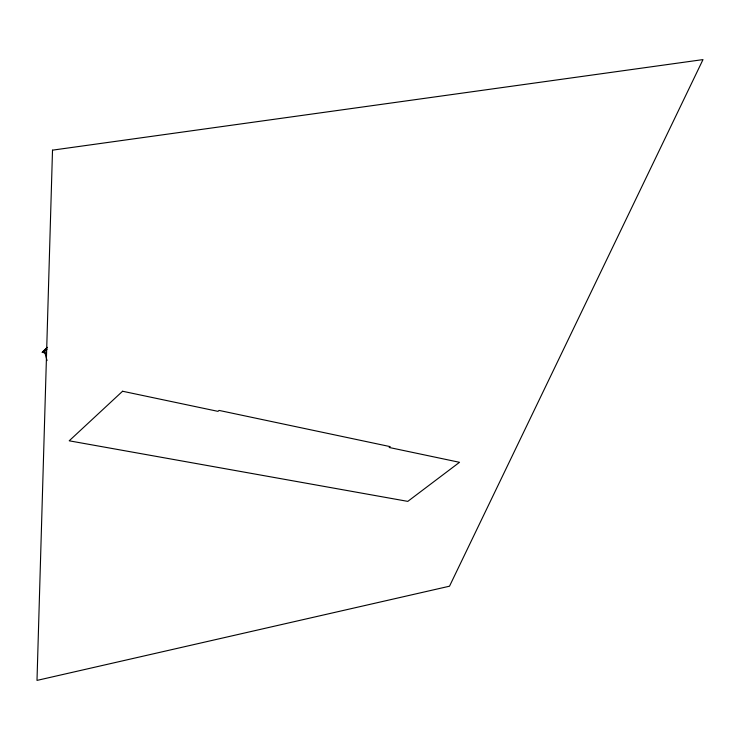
<?xml version="1.0" encoding="UTF-8"?>
<svg xmlns="http://www.w3.org/2000/svg" width="740" height="740" viewBox="0 0 740 740"><rect width="100%" height="100%" fill="white"/><g stroke="black" fill="none" stroke-linecap="round" stroke-linejoin="round"><path stroke-width="1.11" d="M45.612 353.072L42.226 352.323L47.305 347.282M43.198 351.352L44.585 351.657L47.046 349.225M42.226 352.323L47.073 347.532M44.585 351.657L47.046 360.574M52.512 150.155L37 680.402L449.513 586.2L703 59.598L52.512 150.155M122.572 391.247L69.199 440.809L407.796 501.378L459.512 462.306L389.166 447.469L390.221 446.636L219.04 410.413L217.958 411.357L122.572 391.247"/></g></svg>
